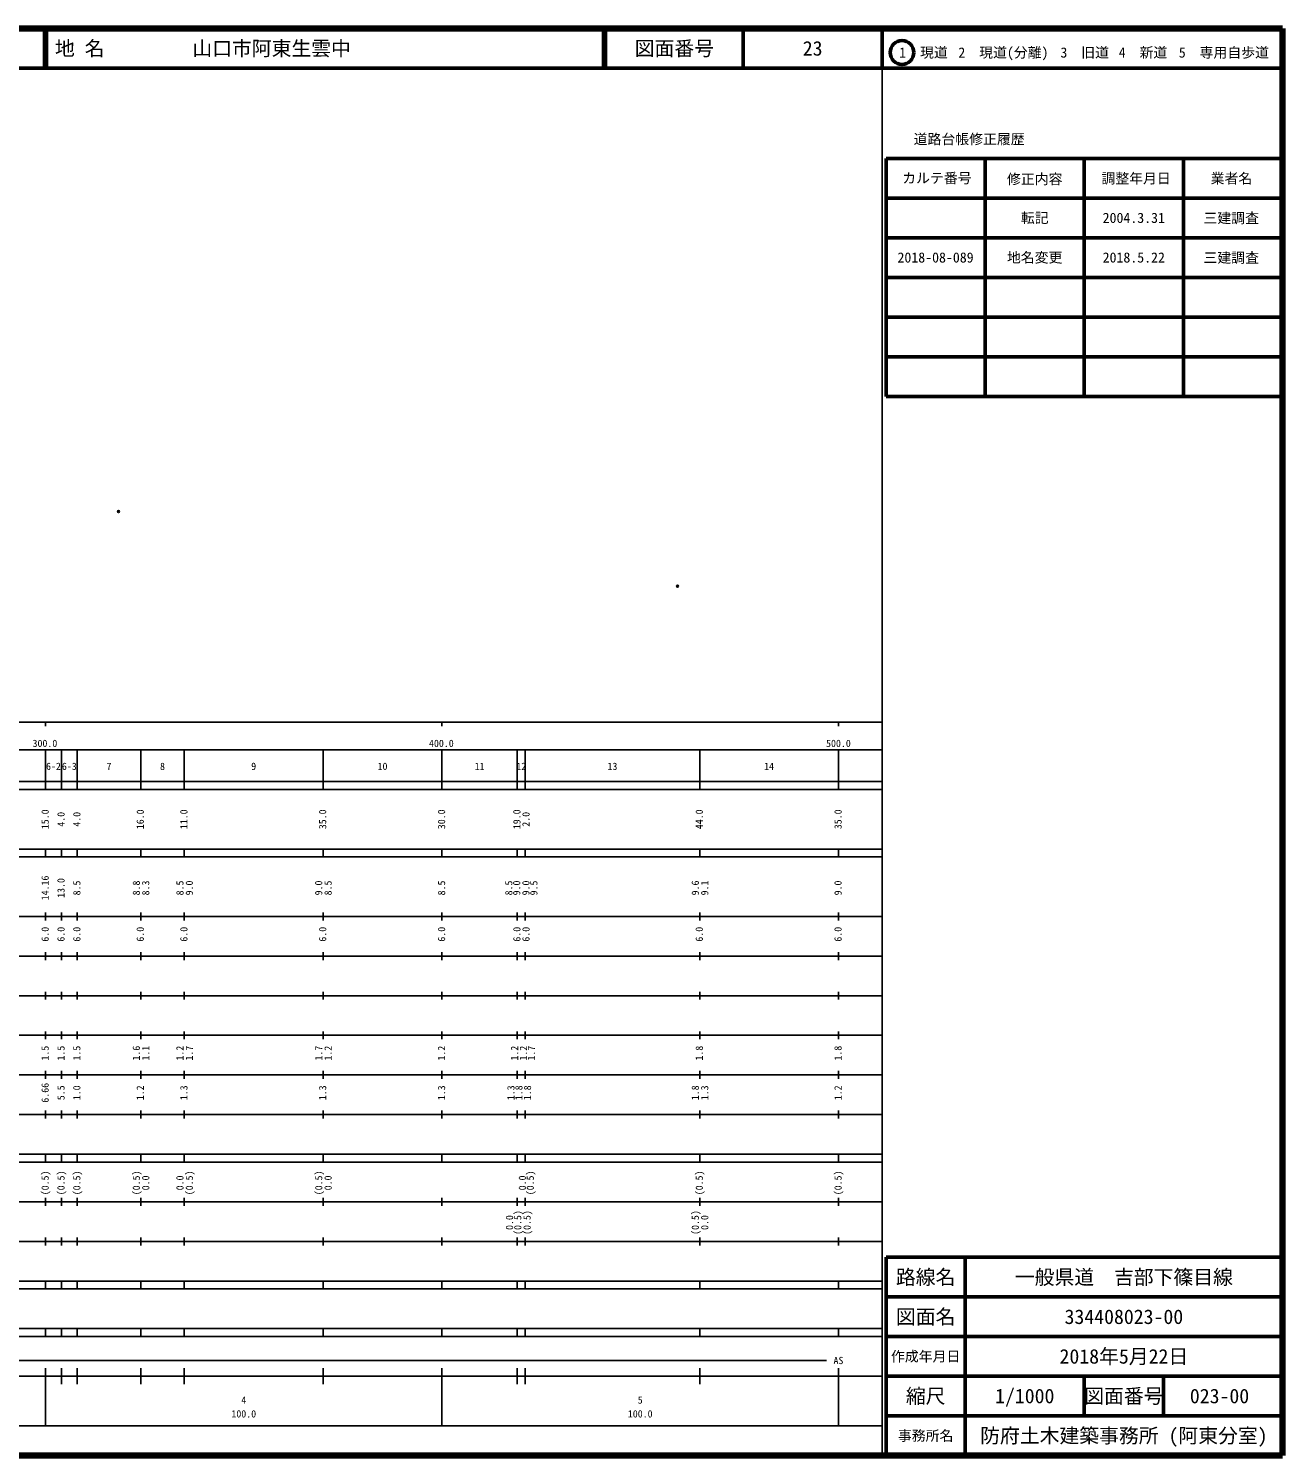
# Model space of a CAD drawing. Units: millimetres on the paper. Extents: x 40 to 680, y 20 to 380.
# Drawn here: x 363.7 to 680, y 20 to 380 of the extents above; entities that cross this region are included whole.
import ezdxf
from ezdxf.enums import TextEntityAlignment as Align

# ---------------------------------------------------------------- set-up
doc = ezdxf.new("R2010")
doc.units = ezdxf.units.MM
doc.header["$PDMODE"] = 32
doc.header["$PDSIZE"] = 0.5
doc.layers.add('M-OTRS', color=6, linetype='Continuous')
doc.layers.add('M-TTL-TXT', color=7, linetype='Continuous')
for name, color, linetype, lineweight in [('M-TTL', 2, 'Continuous', 140), ('M-TTL-BAND', 7, 'Continuous', 25), ('M-TTL-FRAM', 2, 'Continuous', 50), ('M-TTL-LINE', 7, 'Continuous', 50)]:
    doc.layers.add(name, color=color, linetype=linetype, lineweight=lineweight)
doc.styles.add('ＭＳ ゴシック', font='')
doc.styles.get('ＭＳ ゴシック').set_extended_font_data('MS Gothic')

msp = doc.modelspace()

# ---------------------------------------------------------------- linework, layer by layer
at = {"layer": 'M-OTRS'}
for p in [(386.401, 258.126), (527.425, 239.289)]:
    msp.add_point(p, dxfattribs=at)
at = {"layer": 'M-TTL'}
for p, q in [((680, 380), (40, 380)), ((680, 20), (680, 380)), ((40, 20), (680, 20))]:
    msp.add_line(p, q, dxfattribs=at)
at = {"layer": 'M-TTL-BAND'}
for p, q in [((579, 20), (579, 370)), ((40, 205), (579, 205)), ((368, 205), (368, 204)), ((468, 205), (468, 204)), ((568, 205), (568, 204)), ((68, 198), (579, 198)), ((368, 188), (368, 198)), ((372, 188), (372, 198)), ((376, 188), (376, 198)), ((392, 188), (392, 198)), ((403, 188), (403, 198)), ((438, 188), (438, 198)), ((468, 188), (468, 198)), ((487, 188), (487, 198)), ((489, 188), (489, 198)), ((533, 188), (533, 198)), ((568, 188), (568, 198)), ((40, 190), (579, 190)), ((40, 188), (579, 188)), ((40, 173), (579, 173)), ((368, 171), (368, 173)), ((372, 171), (372, 173)), ((376, 171), (376, 173)), ((392, 171), (392, 173)), ((403, 171), (403, 173)), ((438, 171), (438, 173)), ((468, 171), (468, 173)), ((487, 171), (487, 173)), ((489, 171), (489, 173)), ((533, 171), (533, 173)), ((568, 171), (568, 173)), ((40, 171), (579, 171)), ((40, 156), (579, 156)), ((368, 155), (368, 157)), ((372, 155), (372, 157)), ((376, 155), (376, 157)), ((392, 155), (392, 157)), ((403, 155), (403, 157)), ((438, 155), (438, 157)), ((468, 155), (468, 157)), ((487, 155), (487, 157)), ((489, 155), (489, 157)), ((533, 155), (533, 157)), ((568, 155), (568, 157)), ((46, 146), (579, 146)), ((368, 145), (368, 147)), ((372, 145), (372, 147)), ((376, 145), (376, 147)), ((392, 145), (392, 147)), ((403, 145), (403, 147)), ((438, 145), (438, 147)), ((468, 145), (468, 147)), ((487, 145), (487, 147)), ((489, 145), (489, 147)), ((533, 145), (533, 147)), ((568, 145), (568, 147)), ((368, 135), (368, 137)), ((372, 135), (372, 137)), ((376, 135), (376, 137)), ((392, 135), (392, 137)), ((403, 135), (403, 137)), ((438, 135), (438, 137)), ((468, 135), (468, 137)), ((487, 135), (487, 137)), ((489, 135), (489, 137)), ((533, 135), (533, 137)), ((568, 135), (568, 137)), ((52, 136), (579, 136)), ((46, 126), (579, 126)), ((368, 125), (368, 127)), ((372, 125), (372, 127)), ((376, 125), (376, 127)), ((392, 125), (392, 127)), ((403, 125), (403, 127)), ((438, 125), (438, 127)), ((468, 125), (468, 127)), ((487, 125), (487, 127)), ((489, 125), (489, 127)), ((533, 125), (533, 127)), ((568, 125), (568, 127)), ((52, 116), (579, 116)), ((368, 115), (368, 117)), ((372, 115), (372, 117)), ((376, 115), (376, 117)), ((392, 115), (392, 117)), ((403, 115), (403, 117)), ((438, 115), (438, 117)), ((468, 115), (468, 117)), ((487, 115), (487, 117)), ((489, 115), (489, 117)), ((533, 115), (533, 117)), ((568, 115), (568, 117)), ((46, 106), (579, 106)), ((368, 105), (368, 107)), ((372, 105), (372, 107)), ((376, 105), (376, 107)), ((392, 105), (392, 107)), ((403, 105), (403, 107)), ((438, 105), (438, 107)), ((468, 105), (468, 107)), ((487, 105), (487, 107)), ((489, 105), (489, 107)), ((533, 105), (533, 107)), ((568, 105), (568, 107)), ((40, 96), (579, 96)), ((40, 94), (579, 94)), ((368, 94), (368, 96)), ((372, 94), (372, 96)), ((376, 94), (376, 96)), ((392, 94), (392, 96)), ((403, 94), (403, 96)), ((438, 94), (438, 96)), ((468, 94), (468, 96)), ((487, 94), (487, 96)), ((489, 94), (489, 96)), ((533, 94), (533, 96)), ((568, 94), (568, 96)), ((49, 84), (579, 84)), ((368, 83), (368, 85)), ((372, 83), (372, 85)), ((376, 83), (376, 85)), ((392, 83), (392, 85)), ((403, 83), (403, 85)), ((438, 83), (438, 85)), ((468, 83), (468, 85)), ((487, 83), (487, 85)), ((489, 83), (489, 85)), ((533, 83), (533, 85)), ((568, 83), (568, 85)), ((40, 74), (579, 74)), ((368, 73), (368, 75)), ((372, 73), (372, 75)), ((376, 73), (376, 75)), ((392, 73), (392, 75)), ((403, 73), (403, 75)), ((438, 73), (438, 75)), ((468, 73), (468, 75)), ((487, 73), (487, 75)), ((489, 73), (489, 75)), ((533, 73), (533, 75)), ((568, 73), (568, 75)), ((40, 64), (579, 64)), ((40, 62), (579, 62)), ((368, 62), (368, 64)), ((372, 62), (372, 64)), ((376, 62), (376, 64)), ((392, 62), (392, 64)), ((403, 62), (403, 64)), ((438, 62), (438, 64)), ((468, 62), (468, 64)), ((487, 62), (487, 64)), ((489, 62), (489, 64)), ((533, 62), (533, 64)), ((568, 62), (568, 64)), ((40, 52), (579, 52)), ((368, 50), (368, 52)), ((372, 50), (372, 52)), ((376, 50), (376, 52)), ((392, 50), (392, 52)), ((403, 50), (403, 52)), ((438, 50), (438, 52)), ((468, 50), (468, 52)), ((487, 50), (487, 52)), ((489, 50), (489, 52)), ((533, 50), (533, 52)), ((568, 50), (568, 52)), ((40, 50), (579, 50)), ((71, 44), (565, 44)), ((40, 40), (579, 40)), ((368, 27.5), (368, 42)), ((372, 38), (372, 42)), ((376, 38), (376, 42)), ((392, 38), (392, 42)), ((403, 38), (403, 42)), ((438, 38), (438, 42)), ((468, 27.5), (468, 42)), ((487, 38), (487, 42)), ((489, 38), (489, 42)), ((533, 38), (533, 42)), ((568, 27.5), (568, 42)), ((68, 27.5), (579, 27.5))]:
    msp.add_line(p, q, dxfattribs=at)
at = {"layer": 'M-TTL-FRAM'}
for p, q in [((580, 347.197), (580, 287.197)), ((580, 347.197), (680, 347.197)), ((580, 287.197), (680, 287.197)), ((680, 70), (580, 70)), ((580, 70), (580, 20))]:
    msp.add_line(p, q, dxfattribs=at)
at = {"layer": 'M-TTL-LINE'}
for p, q in [((367.75, 380), (367.75, 370)), ((368.25, 380), (368.25, 370)), ((508.747, 380), (508.747, 370)), ((509.247, 380), (509.247, 370)), ((543.997, 380), (543.997, 370)), ((579, 380), (579, 370)), ((40, 370), (680, 370)), ((605, 347.197), (605, 287.197)), ((630, 347.197), (630, 287.197)), ((655, 347.197), (655, 287.197)), ((580, 337.197), (680, 337.197)), ((580, 327.197), (680, 327.197)), ((580, 317.197), (680, 317.197)), ((580, 307.197), (680, 307.197)), ((580, 297.197), (680, 297.197)), ((600, 70), (600, 20)), ((680, 60), (580, 60)), ((680, 50), (580, 50)), ((680, 40), (580, 40)), ((630, 40), (630, 30)), ((650, 40), (650, 30)), ((680, 30), (580, 30))]:
    msp.add_line(p, q, dxfattribs=at)
msp.add_circle((584.031, 373.958), 3, dxfattribs=at)

# ---------------------------------------------------------------- texts
at = {"layer": 'M-TTL-BAND', "style": 'ＭＳ ゴシック'}
for s, p in [('300.0', (367.844, 198.195)), ('400.0', (467.844, 198.195)), ('500.0', (568, 198.195)), ('6-2', (370, 192.405)), ('6-3', (374, 192.405)), ('7', (384, 192.405)), ('8', (397.5, 192.405)), ('9', (420.5, 192.405)), ('10', (453, 192.405)), ('11', (477.5, 192.405)), ('12', (488, 192.405)), ('13', (511, 192.405)), ('14', (550.5, 192.405)), ('AS', (568, 42.5)), ('4', (418, 32.523)), ('5', (518, 32.523)), ('100.0', (418, 29.033)), ('100.0', (518, 29.033))]:
    msp.add_text(s, height=1.833, dxfattribs=at).set_placement(p, align=Align.BOTTOM_CENTER)
for s, p in [('15.0', (369.348, 180.5)), ('4.0', (373.348, 180.5)), ('4.0', (377.348, 180.5)), ('16.0', (393.348, 180.5)), ('11.0', (404.348, 180.5)), ('35.0', (439.348, 180.5)), ('30.0', (469.348, 180.5)), ('19.0', (488.348, 180.5)), ('2.0', (490.638, 180.5)), ('44.0', (534.348, 180.5)), ('35.0', (569.348, 180.5)), ('14.16', (369.348, 163.174)), ('13.0', (373.348, 163.174)), ('8.5', (377.348, 163.174)), ('8.8', (392.348, 163.174)), ('8.3', (394.718, 163.174)), ('8.5', (403.348, 163.174)), ('9.0', (405.718, 163.174)), ('9.0', (438.348, 163.174)), ('8.5', (440.718, 163.174)), ('8.5', (469.348, 163.174)), ('8.5', (486.293, 163.174)), ('9.0', (488.293, 163.174)), ('9.0', (490.626, 163.174)), ('9.5', (492.626, 163.174)), ('9.6', (533.348, 163.174)), ('9.1', (535.718, 163.174)), ('9.0', (569.348, 163.174)), ('6.0', (369.348, 151.5)), ('6.0', (373.348, 151.5)), ('6.0', (377.348, 151.5)), ('6.0', (393.348, 151.5)), ('6.0', (404.348, 151.5)), ('6.0', (439.348, 151.5)), ('6.0', (469.348, 151.5)), ('6.0', (488.348, 151.5)), ('6.0', (490.638, 151.5)), ('6.0', (534.348, 151.5)), ('6.0', (569.348, 151.5)), ('1.5', (369.348, 121.5)), ('1.5', (373.348, 121.5)), ('1.5', (377.348, 121.5)), ('1.6', (392.348, 121.5)), ('1.1', (394.718, 121.5)), ('1.2', (403.348, 121.5)), ('1.7', (405.718, 121.5)), ('1.7', (438.348, 121.5)), ('1.2', (440.718, 121.5)), ('1.2', (469.348, 121.5)), ('1.2', (487.766, 121.5)), ('1.2', (489.998, 121.5)), ('1.7', (492.008, 121.5)), ('1.8', (534.348, 121.5)), ('1.8', (569.348, 121.5)), ('6.66', (369.348, 111.5)), ('5.5', (373.348, 111.5)), ('1.0', (377.348, 111.5)), ('1.2', (393.348, 111.5)), ('1.3', (404.348, 111.5)), ('1.3', (439.348, 111.5)), ('1.3', (469.348, 111.5)), ('1.3', (486.841, 111.5)), ('1.8', (488.851, 111.5)), ('1.8', (491.016, 111.5)), ('1.8', (533.348, 111.5)), ('1.3', (535.718, 111.5)), ('1.2', (569.348, 111.5)), ('(0.5)', (369.348, 88.764)), ('(0.5)', (373.348, 88.764)), ('(0.5)', (377.348, 88.764)), ('(0.5)', (392.348, 88.764)), ('0.0', (394.718, 88.764)), ('0.0', (403.348, 88.764)), ('(0.5)', (405.718, 88.764)), ('(0.5)', (438.348, 88.764)), ('0.0', (440.718, 88.764)), ('0.0', (489.719, 88.764)), ('(0.5)', (491.718, 88.764)), ('(0.5)', (534.348, 88.764)), ('(0.5)', (569.348, 88.764)), ('0.0', (486.493, 78.764)), ('(0.5)', (488.554, 78.764)), ('(0.5)', (490.904, 78.764)), ('(0.5)', (533.348, 78.764)), ('0.0', (535.718, 78.764))]:
    msp.add_text(s, height=1.833, rotation=90, dxfattribs=at).set_placement(p, align=Align.BOTTOM_CENTER)
at = {"layer": 'M-TTL-TXT', "style": 'ＭＳ ゴシック'}
for s, p in [('地 名', (370.38, 375)), ('山口市阿東生雲中', (405.024, 375))]:
    msp.add_text(s, height=3.666, dxfattribs=at).set_placement(p, align=Align.MIDDLE_LEFT)
for s, height, p in [('図面番号', 3.666, (526.622, 375)), ('23', 3.666, (561.497, 375)), ('1\u3000現道', 2.566, (589.448, 373.958)), ('2\u3000現道(分離)', 2.566, (609.619, 373.958)), ('3\u3000旧道', 2.566, (630.121, 373.958)), ('4\u3000新道', 2.566, (644.824, 373.958)), ('5\u3000専用自歩道', 2.566, (665.228, 373.958)), ('道路台帳修正履歴', 2.566, (600.968, 352.113)), ('カルテ番号', 2.566, (592.839, 342.277)), ('修正内容', 2.566, (617.509, 342.023)), ('調整年月日', 2.566, (643.089, 342.197)), ('業者名', 2.566, (667.134, 342.197)), ('転記', 2.566, (617.5, 332.245)), ('2004.3.31', 2.566, (642.5, 332.245)), ('三建調査', 2.566, (667.077, 332.189)), ('2018-08-089', 2.566, (592.5, 322.245)), ('地名変更', 2.566, (617.5, 322.245)), ('2018.5.22', 2.566, (642.5, 322.245)), ('三建調査', 2.566, (667.077, 322.189)), ('路線名', 3.666, (590, 65)), ('路線名', 3.666, (590, 65)), ('一般県道\u3000吉部下篠目線', 3.666, (640, 65)), ('図面名', 3.666, (590, 55)), ('図面名', 3.666, (590, 55)), ('334408023-00', 3.666, (640, 55)), ('2018年5月22日', 3.666, (640, 45)), ('作成年月日', 2.566, (590, 45)), ('作成年月日', 2.566, (590, 45)), ('縮尺', 3.666, (590, 35)), ('縮尺', 3.666, (590, 35)), ('1/1000', 3.666, (615, 35)), ('図面番号', 3.666, (640, 35)), ('図面番号', 3.666, (640, 35)), ('023-00', 3.666, (664.125, 35)), ('事務所名', 2.566, (590, 25)), ('事務所名', 2.566, (590, 25)), ('防府土木建築事務所 (阿東分室)', 3.666, (640, 25))]:
    msp.add_text(s, height=height, dxfattribs=at).set_placement(p, align=Align.MIDDLE_CENTER)

doc.saveas('drawing.dxf')
